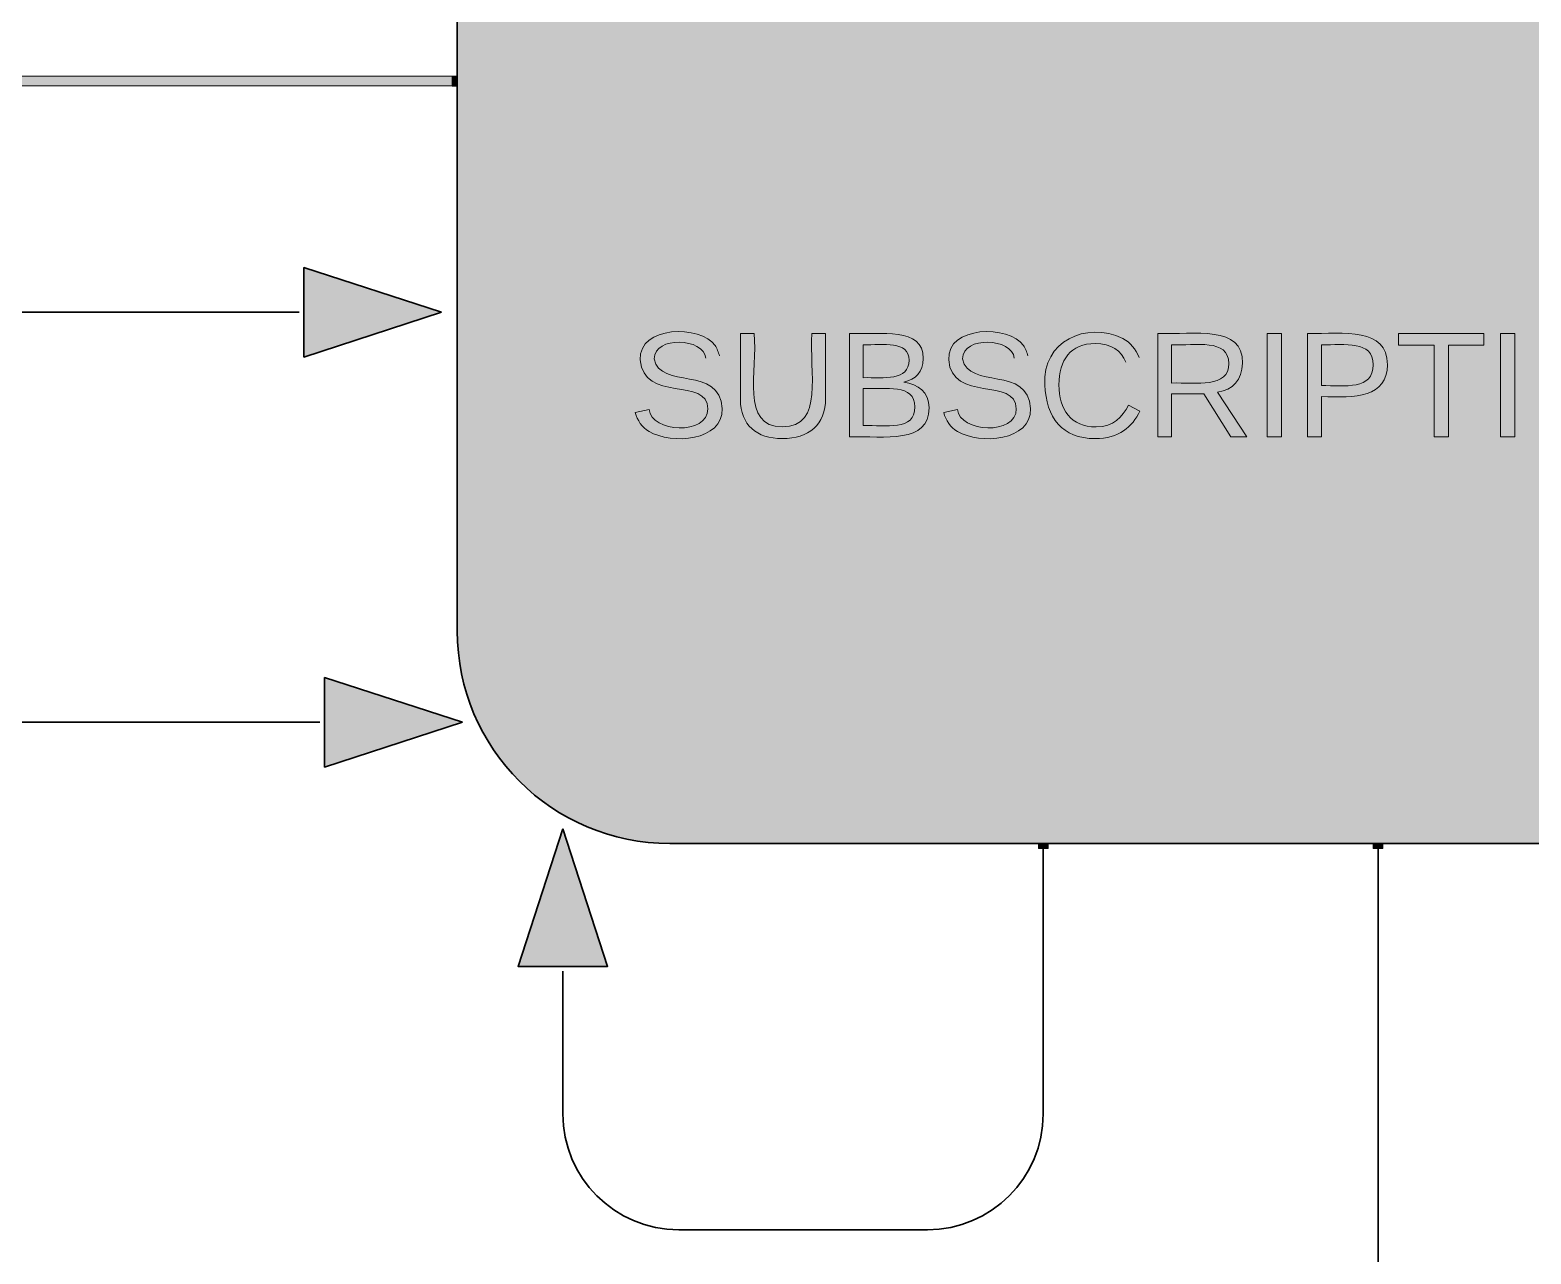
# Model space of a CAD drawing. Extents: x 3 to 1760, y 20 to 1040.
# Drawn here: x 233.8 to 389.2, y 687.4 to 814.2 of the extents above; entities that cross this region are included whole.
import ezdxf

# ---------------------------------------------------------------- set-up
doc = ezdxf.new("R2010")
doc.units = 0
doc.header["$MEASUREMENT"] = 0
doc.layers.add('Layer 1', color=7, linetype='Continuous', lineweight=0)

# ---------------------------------------------------------------- blocks, each defined once
blk = doc.blocks.new('Block_4')
at = {"layer": 'Layer 1'}
for points, knots in [([(303.75, 780.22), (303.53, 782.3), (298.43, 782.56), (298.39, 780.14), (298.99, 776.9), (305.22, 779.53), (305.43, 774.99), (305.56, 771.62), (300.2, 771.23), (297.87, 772.62), (297.13, 773.05), (296.66, 773.74), (296.44, 774.6), (296.44, 774.6), (297.87, 774.91), (297.87, 774.91), (298.09, 772.49), (303.96, 772.19), (303.96, 774.95), (303.96, 778.32), (297.26, 775.56), (296.96, 780.05), (296.75, 783.59), (303.23, 783.68), (304.7, 781.52), (304.91, 781.22), (305.04, 780.83), (305.17, 780.44)], [0, 0, 0, 0, 1, 1, 1, 2, 2, 2, 3, 3, 3, 4, 4, 4, 5, 5, 5, 6, 6, 6, 7, 7, 7, 8, 8, 8, 9, 9, 9, 9]), ([(324.23, 777.72), (325.74, 777.5), (326.86, 776.72), (326.86, 775.08), (326.86, 771.32), (322.28, 772.14), (318.61, 772.06), (318.61, 772.06), (318.61, 782.77), (318.61, 782.77), (321.89, 782.64), (326.26, 783.51), (326.26, 780.18), (326.26, 778.75), (325.44, 778.02), (324.23, 777.72)], [0, 0, 0, 0, 1, 1, 1, 2, 2, 2, 3, 3, 3, 4, 4, 4, 5, 5, 5, 5]), ([(335.68, 780.22), (335.46, 782.3), (330.36, 782.56), (330.32, 780.14), (330.93, 776.9), (337.15, 779.53), (337.36, 774.99), (337.49, 771.62), (332.13, 771.23), (329.8, 772.62), (329.07, 773.05), (328.59, 773.74), (328.38, 774.6), (328.38, 774.6), (329.8, 774.91), (329.8, 774.91), (330.02, 772.49), (335.89, 772.19), (335.89, 774.95), (335.89, 778.32), (329.2, 775.56), (328.89, 780.05), (328.68, 783.59), (335.16, 783.68), (336.63, 781.52), (336.84, 781.22), (336.97, 780.83), (337.1, 780.44)], [0, 0, 0, 0, 1, 1, 1, 2, 2, 2, 3, 3, 3, 4, 4, 4, 5, 5, 5, 6, 6, 6, 7, 7, 7, 8, 8, 8, 9, 9, 9, 9]), ([(347.22, 779.79), (346.78, 781), (345.7, 781.73), (344.06, 781.73), (341.51, 781.73), (340.3, 780.01), (340.3, 777.46), (340.3, 774.86), (341.55, 773.09), (344.15, 773.09), (346.01, 773.09), (346.83, 774.13), (347.52, 775.34), (347.52, 775.34), (348.68, 774.73), (348.68, 774.73), (347.91, 773.09), (346.48, 771.88), (344.06, 771.88), (340.6, 771.88), (339.01, 774.04), (338.83, 777.46), (338.57, 781.95), (343.11, 784.07), (346.91, 782.25), (347.73, 781.86), (348.25, 781.13), (348.6, 780.27)], [0, 0, 0, 0, 1, 1, 1, 2, 2, 2, 3, 3, 3, 4, 4, 4, 5, 5, 5, 6, 6, 6, 7, 7, 7, 8, 8, 8, 9, 9, 9, 9]), ([(359.31, 779.7), (359.27, 777.93), (358.32, 776.94), (356.72, 776.68), (356.72, 776.68), (359.75, 772.06), (359.75, 772.06), (359.75, 772.06), (358.1, 772.06), (358.1, 772.06), (358.1, 772.06), (355.3, 776.51), (355.3, 776.51), (355.3, 776.51), (351.97, 776.51), (351.97, 776.51), (351.97, 776.51), (351.97, 772.06), (351.97, 772.06), (351.97, 772.06), (350.54, 772.06), (350.54, 772.06), (350.54, 772.06), (350.54, 782.77), (350.54, 782.77), (354.34, 782.64), (359.4, 783.68), (359.31, 779.7)], [0, 0, 0, 0, 1, 1, 1, 2, 2, 2, 3, 3, 3, 4, 4, 4, 5, 5, 5, 6, 6, 6, 7, 7, 7, 8, 8, 8, 9, 9, 9, 9]), ([(366.05, 782.77), (369.81, 782.73), (374.31, 783.42), (374.31, 779.53), (374.31, 776.16), (370.98, 776.07), (367.48, 776.25), (367.48, 776.25), (367.48, 772.06), (367.48, 772.06), (367.48, 772.06), (366.05, 772.06), (366.05, 772.06), (366.05, 772.06), (366.05, 782.77), (366.05, 782.77)], [0, 0, 0, 0, 1, 1, 1, 2, 2, 2, 3, 3, 3, 4, 4, 4, 5, 5, 5, 5]), ([(316.15, 776.07), (316.1, 773.27), (314.42, 771.88), (311.65, 771.88), (309.02, 771.88), (307.33, 773.27), (307.33, 775.94), (307.33, 775.94), (307.33, 782.77), (307.33, 782.77), (307.33, 782.77), (308.76, 782.77), (308.76, 782.77), (309.1, 778.93), (307.33, 773.09), (311.65, 773.09), (316.06, 773.09), (314.42, 778.84), (314.72, 782.77), (314.72, 782.77), (316.15, 782.77), (316.15, 782.77), (316.15, 782.77), (316.15, 776.07), (316.15, 776.07)], [0, 0, 0, 0, 1, 1, 1, 2, 2, 2, 3, 3, 3, 4, 4, 4, 5, 5, 5, 6, 6, 6, 7, 7, 7, 8, 8, 8, 8]), ([(320.04, 778.19), (322.2, 778.23), (324.79, 777.8), (324.79, 780.01), (324.79, 782.04), (322.07, 781.56), (320.04, 781.6), (320.04, 781.6), (320.04, 778.19), (320.04, 778.19)], [0, 0, 0, 0, 1, 1, 1, 2, 2, 2, 3, 3, 3, 3]), ([(351.97, 777.63), (354.56, 777.72), (357.89, 777.07), (357.89, 779.66), (357.89, 782.3), (354.43, 781.48), (351.97, 781.6), (351.97, 781.6), (351.97, 777.63), (351.97, 777.63)], [0, 0, 0, 0, 1, 1, 1, 2, 2, 2, 3, 3, 3, 3]), ([(361.86, 772.06), (361.86, 772.06), (361.86, 782.77), (361.86, 782.77), (361.86, 782.77), (363.33, 782.77), (363.33, 782.77), (363.33, 782.77), (363.33, 772.06), (363.33, 772.06), (363.33, 772.06), (361.86, 772.06), (361.86, 772.06)], [0, 0, 0, 0, 1, 1, 1, 2, 2, 2, 3, 3, 3, 4, 4, 4, 4]), ([(367.48, 777.37), (369.94, 777.37), (372.84, 776.9), (372.84, 779.53), (372.84, 782.08), (369.9, 781.56), (367.48, 781.6), (367.48, 781.6), (367.48, 777.37), (367.48, 777.37)], [0, 0, 0, 0, 1, 1, 1, 2, 2, 2, 3, 3, 3, 3]), ([(380.62, 781.56), (380.62, 781.56), (380.62, 772.06), (380.62, 772.06), (380.62, 772.06), (379.15, 772.06), (379.15, 772.06), (379.15, 772.06), (379.15, 781.56), (379.15, 781.56), (379.15, 781.56), (375.47, 781.56), (375.47, 781.56), (375.47, 781.56), (375.47, 782.77), (375.47, 782.77), (375.47, 782.77), (384.29, 782.77), (384.29, 782.77), (384.29, 782.77), (384.29, 781.56), (384.29, 781.56), (384.29, 781.56), (380.62, 781.56), (380.62, 781.56)], [0, 0, 0, 0, 1, 1, 1, 2, 2, 2, 3, 3, 3, 4, 4, 4, 5, 5, 5, 6, 6, 6, 7, 7, 7, 8, 8, 8, 8]), ([(386.02, 772.06), (386.02, 772.06), (386.02, 782.77), (386.02, 782.77), (386.02, 782.77), (387.49, 782.77), (387.49, 782.77), (387.49, 782.77), (387.49, 772.06), (387.49, 772.06), (387.49, 772.06), (386.02, 772.06), (386.02, 772.06)], [0, 0, 0, 0, 1, 1, 1, 2, 2, 2, 3, 3, 3, 4, 4, 4, 4]), ([(320.04, 773.22), (322.41, 773.31), (325.39, 772.62), (325.39, 775.17), (325.39, 777.59), (322.37, 776.98), (320.04, 777.07), (320.04, 777.07), (320.04, 773.22), (320.04, 773.22)], [0, 0, 0, 0, 1, 1, 1, 2, 2, 2, 3, 3, 3, 3])]:
    blk.add_open_spline(points, degree=3, knots=knots, dxfattribs=at)
blk = doc.blocks.new('Block_3')
at = {"layer": 'Layer 1'}
blk.add_blockref('Block_4', (0, 0), dxfattribs=at)
blk = doc.blocks.new('Block_0')
at = {"layer": 'Layer 1', "true_color": 0x75b2ff, "transparency": 33554687}
h = blk.add_hatch(color=151, dxfattribs=at)
h.dxf.hatch_style = 2
edge = h.paths.add_edge_path()
edge.add_spline(control_points=[(300.01, 840), (287.87, 840), (278.01, 830.14), (278.01, 818), (278.01, 818), (278.01, 751.95), (278.01, 751.95), (278.01, 739.79), (287.87, 729.93), (300.01, 729.93), (300.01, 729.93), (528.34, 729.93), (528.34, 729.93), (540.5, 729.93), (550.34, 739.79), (550.34, 751.95), (550.34, 751.95), (550.34, 818), (550.34, 818), (550.34, 830.14), (540.5, 840), (528.34, 840), (528.34, 840), (300.01, 840), (300.01, 840)], knot_values=[0, 0, 0, 0, 1, 1, 1, 2, 2, 2, 3, 3, 3, 4, 4, 4, 5, 5, 5, 6, 6, 6, 7, 7, 7, 8, 8, 8, 8], degree=3, periodic=0)
at = {"layer": 'Layer 1', "true_color": 0x333333, "transparency": 33554687}
h = blk.add_hatch(color=250, dxfattribs=at)
h.dxf.hatch_style = 2
edge = h.paths.add_edge_path()
edge.add_spline(control_points=[(277.51, 808.42), (277.51, 808.42), (110.03, 808.42), (110.03, 808.42), (110.03, 808.42), (108.21, 808.27), (108.21, 808.27), (108.21, 808.27), (106.46, 807.84), (106.46, 807.84), (106.46, 807.84), (104.79, 807.14), (104.79, 807.14), (104.79, 807.14), (103.25, 806.21), (103.25, 806.21), (103.25, 806.21), (101.88, 805.05), (101.88, 805.05), (101.88, 805.05), (100.71, 803.68), (100.71, 803.68), (100.71, 803.68), (99.77, 802.14), (99.77, 802.14), (99.77, 802.14), (99.07, 800.47), (99.07, 800.47), (99.07, 800.47), (98.65, 798.72), (98.65, 798.72), (98.65, 798.72), (98.51, 796.92), (98.51, 796.92), (98.51, 796.92), (98.51, 319.88), (98.51, 319.88), (98.51, 319.88), (97.51, 319.88), (97.51, 319.88), (97.51, 319.88), (97.51, 796.93), (97.51, 796.93), (97.51, 796.93), (97.66, 798.86), (97.66, 798.86), (97.66, 798.86), (98.12, 800.76), (98.12, 800.76), (98.12, 800.76), (98.88, 802.58), (98.88, 802.58), (98.88, 802.58), (99.91, 804.26), (99.91, 804.26), (99.91, 804.26), (101.17, 805.76), (101.17, 805.76), (101.17, 805.76), (102.67, 807.02), (102.67, 807.02), (102.67, 807.02), (104.33, 808.05), (104.33, 808.05), (104.33, 808.05), (106.15, 808.8), (106.15, 808.8), (106.15, 808.8), (108.05, 809.26), (108.05, 809.26), (108.05, 809.26), (109.99, 809.41), (109.99, 809.41), (109.99, 809.41), (277.51, 809.41), (277.51, 809.41), (277.51, 809.41), (277.51, 808.42), (277.51, 808.42)], knot_values=[0, 0, 0, 0, 1, 1, 1, 2, 2, 2, 3, 3, 3, 4, 4, 4, 5, 5, 5, 6, 6, 6, 7, 7, 7, 8, 8, 8, 9, 9, 9, 10, 10, 10, 11, 11, 11, 12, 12, 12, 13, 13, 13, 14, 14, 14, 15, 15, 15, 16, 16, 16, 17, 17, 17, 18, 18, 18, 19, 19, 19, 20, 20, 20, 21, 21, 21, 22, 22, 22, 23, 23, 23, 24, 24, 24, 25, 25, 25, 26, 26, 26, 26], degree=3, periodic=0)
edge = h.paths.add_edge_path()
edge.add_spline(control_points=[(98.51, 152.02), (98.51, 152.02), (98.65, 150.2), (98.65, 150.2), (98.65, 150.2), (99.07, 148.45), (99.07, 148.45), (99.07, 148.45), (99.77, 146.78), (99.77, 146.78), (99.77, 146.78), (100.71, 145.24), (100.71, 145.24), (100.71, 145.24), (101.88, 143.87), (101.88, 143.87), (101.88, 143.87), (103.25, 142.7), (103.25, 142.7), (103.25, 142.7), (104.79, 141.76), (104.79, 141.76), (104.79, 141.76), (106.46, 141.06), (106.46, 141.06), (106.46, 141.06), (108.21, 140.64), (108.21, 140.64), (108.21, 140.64), (110.03, 140.5), (110.03, 140.5), (110.03, 140.5), (341.63, 140.5), (341.63, 140.5), (341.63, 140.5), (341.63, 139.5), (341.63, 139.5), (341.63, 139.5), (109.99, 139.5), (109.99, 139.5), (109.99, 139.5), (108.05, 139.65), (108.05, 139.65), (108.05, 139.65), (106.15, 140.11), (106.15, 140.11), (106.15, 140.11), (104.33, 140.87), (104.33, 140.87), (104.33, 140.87), (102.66, 141.9), (102.66, 141.9), (102.66, 141.9), (101.16, 143.16), (101.16, 143.16), (101.16, 143.16), (99.9, 144.66), (99.9, 144.66), (99.9, 144.66), (98.86, 146.32), (98.86, 146.32), (98.86, 146.32), (98.11, 148.14), (98.11, 148.14), (98.11, 148.14), (97.66, 150.04), (97.66, 150.04), (97.66, 150.04), (97.51, 151.98), (97.51, 151.98), (97.51, 151.98), (97.51, 285.63), (97.51, 285.63), (97.51, 285.63), (98.51, 285.63), (98.51, 285.63), (98.51, 285.63), (98.51, 152.02), (98.51, 152.02)], knot_values=[0, 0, 0, 0, 1, 1, 1, 2, 2, 2, 3, 3, 3, 4, 4, 4, 5, 5, 5, 6, 6, 6, 7, 7, 7, 8, 8, 8, 9, 9, 9, 10, 10, 10, 11, 11, 11, 12, 12, 12, 13, 13, 13, 14, 14, 14, 15, 15, 15, 16, 16, 16, 17, 17, 17, 18, 18, 18, 19, 19, 19, 20, 20, 20, 21, 21, 21, 22, 22, 22, 23, 23, 23, 24, 24, 24, 25, 25, 25, 26, 26, 26, 26], degree=3, periodic=0)
h = blk.add_hatch(color=250, dxfattribs=at)
h.dxf.hatch_style = 2
edge = h.paths.add_edge_path()
edge.add_spline(control_points=[(277.53, 809.38), (277.53, 809.38), (277.53, 808.43), (277.53, 808.43), (277.53, 808.43), (277.99, 808.43), (277.99, 808.43), (277.99, 808.43), (277.99, 809.38), (277.99, 809.38), (277.99, 809.38), (277.53, 809.38), (277.53, 809.38)], knot_values=[0, 0, 0, 0, 1, 1, 1, 2, 2, 2, 3, 3, 3, 4, 4, 4, 4], degree=3, periodic=0)
edge = h.paths.add_edge_path()
edge.add_spline(control_points=[(278.03, 808.38), (278.03, 808.38), (277.47, 808.38), (277.47, 808.38), (277.47, 808.38), (277.47, 809.43), (277.47, 809.43), (277.47, 809.43), (278.03, 809.43), (278.03, 809.43), (278.03, 809.43), (278.03, 808.38), (278.03, 808.38)], knot_values=[0, 0, 0, 0, 1, 1, 1, 2, 2, 2, 3, 3, 3, 4, 4, 4, 4], degree=3, periodic=0)
h = blk.add_hatch(color=250, dxfattribs=at)
h.dxf.hatch_style = 2
edge = h.paths.add_edge_path()
edge.add_spline(control_points=[(278.01, 808.4), (278.01, 808.4), (277.51, 808.4), (277.51, 808.4), (277.51, 808.4), (277.51, 809.4), (277.51, 809.4), (277.51, 809.4), (278.01, 809.4), (278.01, 809.4), (278.01, 809.4), (278.01, 808.4), (278.01, 808.4)], knot_values=[0, 0, 0, 0, 1, 1, 1, 2, 2, 2, 3, 3, 3, 4, 4, 4, 4], degree=3, periodic=0)
at = {"layer": 'Layer 1', "true_color": 0x666666, "transparency": 33554687}
h = blk.add_hatch(color=251, dxfattribs=at)
h.dxf.hatch_style = 2
edge = h.paths.add_edge_path()
edge.add_spline(control_points=[(276.39, 784.96), (276.39, 784.96), (262.13, 780.33), (262.13, 780.33), (262.13, 780.33), (262.13, 789.6), (262.13, 789.6), (262.13, 789.6), (276.39, 784.96), (276.39, 784.96)], knot_values=[0, 0, 0, 0, 1, 1, 1, 2, 2, 2, 3, 3, 3, 3], degree=3, periodic=0)
h = blk.add_hatch(color=251, dxfattribs=at)
h.dxf.hatch_style = 2
edge = h.paths.add_edge_path()
edge.add_spline(control_points=[(278.54, 742.5), (278.54, 742.5), (264.28, 737.86), (264.28, 737.86), (264.28, 737.86), (264.28, 747.13), (264.28, 747.13), (264.28, 747.13), (278.54, 742.5), (278.54, 742.5)], knot_values=[0, 0, 0, 0, 1, 1, 1, 2, 2, 2, 3, 3, 3, 3], degree=3, periodic=0)
at = {"layer": 'Layer 1', "true_color": 0x333333, "transparency": 33554687}
h = blk.add_hatch(color=250, dxfattribs=at)
h.dxf.hatch_style = 2
edge = h.paths.add_edge_path()
edge.add_spline(control_points=[(288.94, 731.46), (288.94, 731.46), (293.58, 717.2), (293.58, 717.2), (293.58, 717.2), (284.31, 717.2), (284.31, 717.2), (284.31, 717.2), (288.94, 731.46), (288.94, 731.46)], knot_values=[0, 0, 0, 0, 1, 1, 1, 2, 2, 2, 3, 3, 3, 3], degree=3, periodic=0)
h = blk.add_hatch(color=250, dxfattribs=at)
h.dxf.hatch_style = 2
edge = h.paths.add_edge_path()
edge.add_spline(control_points=[(339.18, 729.42), (339.18, 729.42), (338.18, 729.42), (338.18, 729.42), (338.18, 729.42), (338.18, 729.92), (338.18, 729.92), (338.18, 729.92), (339.18, 729.92), (339.18, 729.92), (339.18, 729.92), (339.18, 729.42), (339.18, 729.42)], knot_values=[0, 0, 0, 0, 1, 1, 1, 2, 2, 2, 3, 3, 3, 4, 4, 4, 4], degree=3, periodic=0)
at = {"layer": 'Layer 1', "true_color": 0x666666, "transparency": 33554687}
h = blk.add_hatch(color=251, dxfattribs=at)
h.dxf.hatch_style = 2
edge = h.paths.add_edge_path()
edge.add_spline(control_points=[(373.84, 729.42), (373.84, 729.42), (372.84, 729.42), (372.84, 729.42), (372.84, 729.42), (372.84, 729.92), (372.84, 729.92), (372.84, 729.92), (373.84, 729.92), (373.84, 729.92), (373.84, 729.92), (373.84, 729.42), (373.84, 729.42)], knot_values=[0, 0, 0, 0, 1, 1, 1, 2, 2, 2, 3, 3, 3, 4, 4, 4, 4], degree=3, periodic=0)
at = {"layer": 'Layer 1', "color": 18, "lineweight": 35, "true_color": 0x000000}
blk.add_open_spline([(300.01, 840), (287.87, 840), (278.01, 830.14), (278.01, 818), (278.01, 818), (278.01, 751.95), (278.01, 751.95), (278.01, 739.79), (287.87, 729.93), (300.01, 729.93), (300.01, 729.93), (528.34, 729.93), (528.34, 729.93), (540.5, 729.93), (550.34, 739.79), (550.34, 751.95), (550.34, 751.95), (550.34, 818), (550.34, 818), (550.34, 830.14), (540.5, 840), (528.34, 840), (528.34, 840), (300.01, 840), (300.01, 840)], degree=3, knots=[0, 0, 0, 0, 1, 1, 1, 2, 2, 2, 3, 3, 3, 4, 4, 4, 5, 5, 5, 6, 6, 6, 7, 7, 7, 8, 8, 8, 8], dxfattribs=at)
at = {"layer": 'Layer 1', "color": 250, "lineweight": 0, "true_color": 0x333333}
for points, knots in [([(277.51, 808.42), (277.51, 808.42), (110.03, 808.42), (110.03, 808.42), (110.03, 808.42), (108.21, 808.27), (108.21, 808.27), (108.21, 808.27), (106.46, 807.84), (106.46, 807.84), (106.46, 807.84), (104.79, 807.14), (104.79, 807.14), (104.79, 807.14), (103.25, 806.21), (103.25, 806.21), (103.25, 806.21), (101.88, 805.05), (101.88, 805.05), (101.88, 805.05), (100.71, 803.68), (100.71, 803.68), (100.71, 803.68), (99.77, 802.14), (99.77, 802.14), (99.77, 802.14), (99.07, 800.47), (99.07, 800.47), (99.07, 800.47), (98.65, 798.72), (98.65, 798.72), (98.65, 798.72), (98.51, 796.92), (98.51, 796.92), (98.51, 796.92), (98.51, 319.88), (98.51, 319.88), (98.51, 319.88), (97.51, 319.88), (97.51, 319.88), (97.51, 319.88), (97.51, 796.93), (97.51, 796.93), (97.51, 796.93), (97.66, 798.86), (97.66, 798.86), (97.66, 798.86), (98.12, 800.76), (98.12, 800.76), (98.12, 800.76), (98.88, 802.58), (98.88, 802.58), (98.88, 802.58), (99.91, 804.26), (99.91, 804.26), (99.91, 804.26), (101.17, 805.76), (101.17, 805.76), (101.17, 805.76), (102.67, 807.02), (102.67, 807.02), (102.67, 807.02), (104.33, 808.05), (104.33, 808.05), (104.33, 808.05), (106.15, 808.8), (106.15, 808.8), (106.15, 808.8), (108.05, 809.26), (108.05, 809.26), (108.05, 809.26), (109.99, 809.41), (109.99, 809.41), (109.99, 809.41), (277.51, 809.41), (277.51, 809.41), (277.51, 809.41), (277.51, 808.42), (277.51, 808.42)], [0, 0, 0, 0, 1, 1, 1, 2, 2, 2, 3, 3, 3, 4, 4, 4, 5, 5, 5, 6, 6, 6, 7, 7, 7, 8, 8, 8, 9, 9, 9, 10, 10, 10, 11, 11, 11, 12, 12, 12, 13, 13, 13, 14, 14, 14, 15, 15, 15, 16, 16, 16, 17, 17, 17, 18, 18, 18, 19, 19, 19, 20, 20, 20, 21, 21, 21, 22, 22, 22, 23, 23, 23, 24, 24, 24, 25, 25, 25, 26, 26, 26, 26]), ([(278.03, 808.38), (278.03, 808.38), (277.47, 808.38), (277.47, 808.38), (277.47, 808.38), (277.47, 809.43), (277.47, 809.43), (277.47, 809.43), (278.03, 809.43), (278.03, 809.43), (278.03, 809.43), (278.03, 808.38), (278.03, 808.38)], [0, 0, 0, 0, 1, 1, 1, 2, 2, 2, 3, 3, 3, 4, 4, 4, 4]), ([(277.53, 809.38), (277.53, 809.38), (277.53, 808.43), (277.53, 808.43), (277.53, 808.43), (277.99, 808.43), (277.99, 808.43), (277.99, 808.43), (277.99, 809.38), (277.99, 809.38), (277.99, 809.38), (277.53, 809.38), (277.53, 809.38)], [0, 0, 0, 0, 1, 1, 1, 2, 2, 2, 3, 3, 3, 4, 4, 4, 4]), ([(339.18, 729.42), (339.18, 729.42), (338.18, 729.42), (338.18, 729.42), (338.18, 729.42), (338.18, 729.92), (338.18, 729.92), (338.18, 729.92), (339.18, 729.92), (339.18, 729.92), (339.18, 729.92), (339.18, 729.42), (339.18, 729.42)], [0, 0, 0, 0, 1, 1, 1, 2, 2, 2, 3, 3, 3, 4, 4, 4, 4])]:
    blk.add_open_spline(points, degree=3, knots=knots, dxfattribs=at)
at = {"layer": 'Layer 1'}
blk.add_open_spline([(278.01, 808.4), (278.01, 808.4), (277.51, 808.4), (277.51, 808.4), (277.51, 808.4), (277.51, 809.4), (277.51, 809.4), (277.51, 809.4), (278.01, 809.4), (278.01, 809.4), (278.01, 809.4), (278.01, 808.4), (278.01, 808.4)], degree=3, knots=[0, 0, 0, 0, 1, 1, 1, 2, 2, 2, 3, 3, 3, 4, 4, 4, 4], dxfattribs=at)
at = {"layer": 'Layer 1', "color": 251, "lineweight": 35, "true_color": 0x666666}
for points, knots in [([(276.39, 784.96), (276.39, 784.96), (262.13, 780.33), (262.13, 780.33), (262.13, 780.33), (262.13, 789.6), (262.13, 789.6), (262.13, 789.6), (276.39, 784.96), (276.39, 784.96)], [0, 0, 0, 0, 1, 1, 1, 2, 2, 2, 3, 3, 3, 3]), ([(458.01, 729.43), (458.01, 729.43), (458.01, 542.8), (458.01, 542.8), (458.01, 536.17), (452.64, 530.8), (446.01, 530.8), (446.01, 530.8), (140.01, 530.8), (140.01, 530.8), (133.39, 530.8), (128.01, 536.17), (128.01, 542.8), (128.01, 542.8), (128.01, 772.97), (128.01, 772.97), (128.01, 779.6), (133.39, 784.97), (140.01, 784.97), (140.01, 784.97), (261.63, 784.97), (261.63, 784.97)], [0, 0, 0, 0, 1, 1, 1, 2, 2, 2, 3, 3, 3, 4, 4, 4, 5, 5, 5, 6, 6, 6, 7, 7, 7, 7]), ([(278.54, 742.5), (278.54, 742.5), (264.28, 737.86), (264.28, 737.86), (264.28, 737.86), (264.28, 747.13), (264.28, 747.13), (264.28, 747.13), (278.54, 742.5), (278.54, 742.5)], [0, 0, 0, 0, 1, 1, 1, 2, 2, 2, 3, 3, 3, 3]), ([(373.34, 729.43), (373.34, 729.43), (373.34, 622), (373.34, 622), (373.34, 615.37), (367.97, 610), (361.34, 610), (361.34, 610), (210.01, 610), (210.01, 610), (203.39, 610), (198.01, 615.37), (198.01, 622), (198.01, 622), (198.01, 730.5), (198.01, 730.5), (198.01, 737.13), (203.39, 742.5), (210.01, 742.5), (210.01, 742.5), (263.78, 742.5), (263.78, 742.5)], [0, 0, 0, 0, 1, 1, 1, 2, 2, 2, 3, 3, 3, 4, 4, 4, 5, 5, 5, 6, 6, 6, 7, 7, 7, 7])]:
    blk.add_open_spline(points, degree=3, knots=knots, dxfattribs=at)
at = {"layer": 'Layer 1', "color": 250, "lineweight": 35, "true_color": 0x333333}
for points, knots in [([(288.94, 731.46), (288.94, 731.46), (293.58, 717.2), (293.58, 717.2), (293.58, 717.2), (284.31, 717.2), (284.31, 717.2), (284.31, 717.2), (288.94, 731.46), (288.94, 731.46)], [0, 0, 0, 0, 1, 1, 1, 2, 2, 2, 3, 3, 3, 3]), ([(338.68, 729.43), (338.68, 729.43), (338.68, 701.93), (338.68, 701.93), (338.68, 695.3), (333.31, 689.93), (326.68, 689.93), (326.68, 689.93), (300.94, 689.93), (300.94, 689.93), (294.32, 689.93), (288.94, 695.3), (288.94, 701.93), (288.94, 701.93), (288.94, 716.7), (288.94, 716.7)], [0, 0, 0, 0, 1, 1, 1, 2, 2, 2, 3, 3, 3, 4, 4, 4, 5, 5, 5, 5])]:
    blk.add_open_spline(points, degree=3, knots=knots, dxfattribs=at)
at = {"layer": 'Layer 1', "color": 251, "lineweight": 0, "true_color": 0x666666}
blk.add_open_spline([(373.84, 729.42), (373.84, 729.42), (372.84, 729.42), (372.84, 729.42), (372.84, 729.42), (372.84, 729.92), (372.84, 729.92), (372.84, 729.92), (373.84, 729.92), (373.84, 729.92), (373.84, 729.92), (373.84, 729.42), (373.84, 729.42)], degree=3, knots=[0, 0, 0, 0, 1, 1, 1, 2, 2, 2, 3, 3, 3, 4, 4, 4, 4], dxfattribs=at)
at = {"layer": 'Layer 1'}
blk.add_blockref('Block_3', (0, 0), dxfattribs=at)

msp = doc.modelspace()

# ---------------------------------------------------------------- block references
at = {"layer": 'Layer 1'}
msp.add_blockref('Block_0', (0, 0), dxfattribs=at)

doc.saveas('drawing.dxf')
